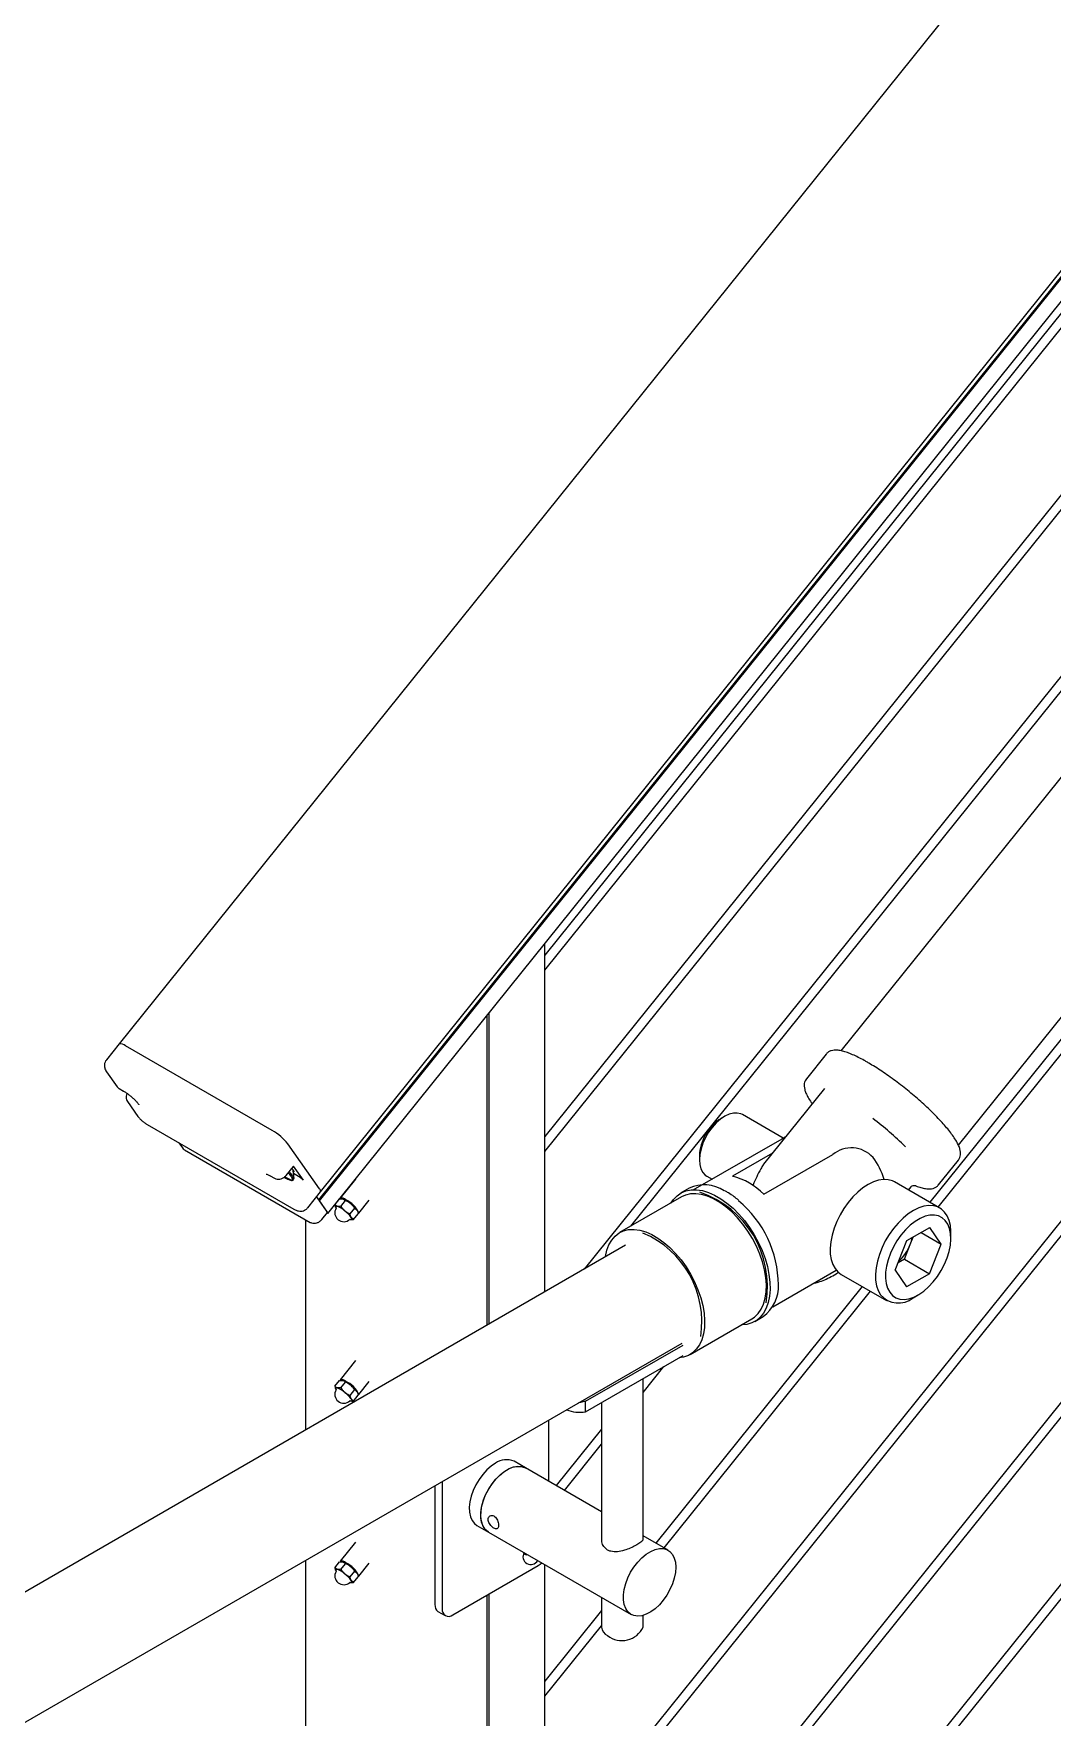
# Model space of a CAD drawing. Header units: inches. Extents: x 0.03 to 2.74, y 0.01 to 1.91.
# Drawn here: x 0.1619 to 0.2183, y 0.3838 to 0.477 of the extents above; entities that cross this region are included whole.
import ezdxf

# ---------------------------------------------------------------- set-up
doc = ezdxf.new("R2010")
doc.units = ezdxf.units.IN
doc.header["$MEASUREMENT"] = 0

msp = doc.modelspace()

# ---------------------------------------------------------------- linework, layer by layer
at = {"linetype": 'Continuous', "lineweight": 15}
for p, q in [((0.3675282798055092, 0.6709984861717827), (0.1666186985616224, 0.4210688641144789)), ((0.1777568329429984, 0.4128781000727161), (0.3786664211007383, 0.6628077176384486)), ((0.3785636259328151, 0.6623621443081275), (0.1776540377750752, 0.4124325207544982)), ((0.3785926226327256, 0.6623208730026611), (0.1776830206472795, 0.412391251446295)), ((0.1781674328510307, 0.4116925530597294), (0.3790770348364768, 0.6616221736181127)), ((0.3570284461702328, 0.6078743357713087), (0.2065555062729919, 0.4206874311410502)), ((0.2130521221681622, 0.415468378546371), (0.3635234165683648, 0.60265325243604)), ((0.2704031144144123, 0.5257890546317272), (0.19017526081413, 0.4259863641073257)), ((0.19017526081413, 0.4251550657735482), (0.270700271820744, 0.5253274156731067)), ((0.2704031144144123, 0.5157430284682891), (0.19017526081413, 0.4159403401893489)), ((0.19017526081413, 0.4151090421050672), (0.270700271820744, 0.5152813935015997)), ((0.2704031144144123, 0.5056970062967822), (0.1923529862642549, 0.4086033952072113)), ((0.1949348955667333, 0.41098395754388), (0.270700271820744, 0.5052353673381617)), ((0.2704031144144123, 0.4856049579618372), (0.2114775059518467, 0.4123020680116196)), ((0.2119339585336527, 0.4120385835498083), (0.270700271820744, 0.4851433209991822)), ((0.2704031144144123, 0.4755589337943646), (0.19017526081413, 0.3757562442679459)), ((0.19017526081413, 0.3749249484291254), (0.270700271820744, 0.4750972968317097)), ((0.2704031144144123, 0.4655129101258835), (0.2008910140817876, 0.3790405143121373)), ((0.2012585268572871, 0.378666399827), (0.270700271820744, 0.4650512731944156)), ((0.2704031144144123, 0.4554668864574024), (0.1956071433315645, 0.3624214030015886)), ((0.1956071433315645, 0.3615901031708369), (0.270700271820744, 0.4550052494947474)), ((0.1901752677279831, 0.4073462234269332), (0.1901752677279831, 0.4266301731558147)), ((0.1869771474400667, 0.4054999928156094), (0.1869771474400667, 0.4226517522990087)), ((0.1870931342397088, 0.405566950569807), (0.1870931342397088, 0.4227960447381173)), ((0.1666186985616224, 0.4210688641144789), (0.1659155043903058, 0.4201941043655511)), ((0.1750876293312519, 0.4162801889629186), (0.1669679691357118, 0.420967569020114)), ((0.2057451750340039, 0.4205106819611812), (0.2046401753758009, 0.41913607083096)), ((0.1659201470426639, 0.4195311568097465), (0.1665026806496412, 0.4187023128644045)), ((0.1666221485743204, 0.4185936517628767), (0.1668541394582375, 0.4184597262762755)), ((0.2056389989919137, 0.4186038174962849), (0.2022747180723926, 0.4144186895312109)), ((0.1670775537073813, 0.4178844015414325), (0.1676600873143587, 0.417055558095082)), ((0.1681646464860496, 0.416613359583715), (0.1762843066815897, 0.4119259795265197)), ((0.2001170358824108, 0.4170579751629606), (0.1999259300688135, 0.416947617373306)), ((0.2033647077555106, 0.4158490300191155), (0.2011014579425117, 0.4171555763255397)), ((0.2032813405148045, 0.4158022577463351), (0.1983688266424058, 0.4129663238523495)), ((0.2034683049303937, 0.4159034906306778), (0.2032813405148045, 0.4158022577463351)), ((0.1699178786403334, 0.4156012672775745), (0.1701208140565886, 0.4153124906455916)), ((0.1702312939722349, 0.4152120218302333), (0.1771910032051159, 0.4111942672104028)), ((0.1776975189972348, 0.4130571612798893), (0.1759576063809524, 0.4155327759596836)), ((0.1987253256499136, 0.4148679039416266), (0.1987253325637667, 0.4146471979965943)), ((0.2027649102573371, 0.4150284831018046), (0.2005485778514897, 0.4137490216380119)), ((0.2022885042954783, 0.4127445834819646), (0.206099060605039, 0.414944370815684)), ((0.1749737996537775, 0.4137723462190802), (0.1752057939946212, 0.4136384187368377)), ((0.1758504140024562, 0.4137852659712405), (0.1762624519919337, 0.4142761270623436)), ((0.1762986667544829, 0.4136196736201385), (0.1762432038248972, 0.4140382107682544)), ((0.1762506707862476, 0.4143120927480992), (0.1768017325339038, 0.4135280586884816)), ((0.1766276831959095, 0.4136775860030397), (0.1762630949802722, 0.4138880582998983)), ((0.1991331116197333, 0.4137459338636719), (0.1994262036804409, 0.4135767354185156)), ((0.2119470118883097, 0.4132623495843123), (0.213052039201925, 0.4146369768044111)), ((0.1761505443656218, 0.4135154175105595), (0.1761755379445862, 0.4135100018093602)), ((0.1761896145495022, 0.41352752107449), (0.1761755379445862, 0.4135100018093602)), ((0.1762414131369438, 0.4135224281087225), (0.176291635365878, 0.4135849070991255)), ((0.1770536387716818, 0.4120033403237884), (0.1777568329429984, 0.4128781000727161)), ((0.1797010637461564, 0.4135882168792355), (0.1788522914839203, 0.4125323602054866)), ((0.1981502382627273, 0.4130770945871413), (0.1976862634087461, 0.4128092476052213)), ((0.2002093842182967, 0.412895612261192), (0.2001280842196681, 0.4129397555992336)), ((0.2002416096876059, 0.4128781235626309), (0.2002093842182967, 0.412895612261192)), ((0.2120275306215377, 0.4119845590444258), (0.2095220332235446, 0.4134309519049495)), ((0.2102964884787854, 0.4129838744033335), (0.2104421771913546, 0.4131651176119169)), ((0.1775348982584184, 0.4126020248410255), (0.1781325040651585, 0.4117517211048098)), ((0.1775348982584184, 0.4126020248410255), (0.1776540377750752, 0.4124325207544982)), ((0.1776830206472795, 0.412391251446295), (0.1781615145927752, 0.4117104677617363)), ((0.178554283673657, 0.4121718923262714), (0.1788129447459158, 0.4124936565679589)), ((0.178554283673657, 0.4121718923262714), (0.178622250306578, 0.4119766304512241)), ((0.1788749101543441, 0.4120728162353879), (0.1786831820939675, 0.4120832805263804)), ((0.1788129447459158, 0.4124936565679589), (0.1790046486078065, 0.4124831743473824)), ((0.1788749101543441, 0.4120728162353879), (0.1791335435711904, 0.4123945645119455)), ((0.1793942684286003, 0.4116613499961932), (0.179652929500859, 0.4119831142378808)), ((0.179652929500859, 0.4119831142378808), (0.1797837015753602, 0.4118659819733348)), ((0.1798751269118569, 0.4117101460088872), (0.1804498063817102, 0.4124250374797537)), ((0.1977308715889614, 0.4125980402391332), (0.1943090121008053, 0.4106226428041373)), ((0.1769353081758379, 0.4113418803349299), (0.1769353081758379, 0.3997029606061583)), ((0.1778370889498085, 0.4113589299654279), (0.1781384499788264, 0.4117338223679325)), ((0.1794013309295441, 0.4113594540111193), (0.17938988850266, 0.411363181142235)), ((0.1795930313345083, 0.411348973754997), (0.1794622627169337, 0.4114661040862757)), ((0.1795930313345083, 0.411348973754997), (0.1798516924067671, 0.4116707380590583)), ((0.2095572731328064, 0.4085424314095912), (0.2102012294107435, 0.4101814717777352)), ((0.2102012294107435, 0.4101814717777352), (0.2114736272802565, 0.4109056663430166)), ((0.2103881385155079, 0.4099748414889638), (0.2105465210623726, 0.4103779922167013)), ((0.2109920981532489, 0.410631592996767), (0.2121020688718323, 0.4099908205401541)), ((0.2121020688718323, 0.4099908205401541), (0.2114736272802565, 0.4109056663430166)), ((0.2126391922916345, 0.4103112403799515), (0.2126391853777814, 0.4106326543634859)), ((0.1946364037867528, 0.4099215847143445), (0.1417833984363072, 0.3794101941787408)), ((0.2100661742042456, 0.4091553292250828), (0.2097208410694978, 0.4089587802249202)), ((0.2100661742042456, 0.4091553292250828), (0.2103881385155079, 0.4099748414889638)), ((0.2100661742042456, 0.4091553292250828), (0.2114581125938952, 0.4083517802967579)), ((0.2114581125938952, 0.4083517802967579), (0.2121020688718323, 0.4099908205401541)), ((0.2027889358968672, 0.4065212042523665), (0.2062973291704502, 0.4085465565783695)), ((0.2065695137393769, 0.4083164882745217), (0.20907501113737, 0.406870095413998)), ((0.2095572731328064, 0.4085424314095912), (0.2101857147243822, 0.4076275857314765)), ((0.2114581125938952, 0.4083517802967579), (0.2101857147243822, 0.4076275857314765)), ((0.2077334885645414, 0.4076445402045636), (0.196312632902111, 0.3934371052360732)), ((0.196769085483917, 0.3931736187782963), (0.2081899411463474, 0.4073810557427524)), ((0.2105516165721089, 0.407016481192737), (0.2108299475564434, 0.4071772129885492)), ((0.1982045258372856, 0.4038746806578087), (0.2016263853254418, 0.4058500780928045)), ((0.2017869803052992, 0.4057058283561661), (0.2022509551592804, 0.4059736753380861)), ((0.1449081420012502, 0.3739973901459304), (0.1977611473516959, 0.4045087806815342)), ((0.1797010637461564, 0.4035421934251648), (0.1788522914839203, 0.4024863364122577)), ((0.19242890728517, 0.4012899158384855), (0.1978227082997177, 0.4044036908856184)), ((0.19242890728517, 0.400706888799657), (0.1978227082997177, 0.4038206638467899)), ((0.1956071433315645, 0.4017741978447614), (0.1967582445622528, 0.4032061592194552)), ((0.178554283673657, 0.4021258685954165), (0.1788129447459158, 0.4024476328994779)), ((0.178554283673657, 0.4021258685954165), (0.178622250306578, 0.4019306065956212)), ((0.1788749101543441, 0.4020267921302893), (0.1786831820939675, 0.4020372562965339)), ((0.1788129447459158, 0.4024476328994779), (0.1790046486078065, 0.4024371507724621)), ((0.1788749101543441, 0.4020267921302893), (0.1791335435711904, 0.4023485404692209)), ((0.1793942684286003, 0.4016153258287207), (0.179652929500859, 0.4019370901327821)), ((0.179652929500859, 0.4019370901327821), (0.1797837015753602, 0.4018199583048537)), ((0.1798751269118569, 0.4016641219661625), (0.1804498063817102, 0.4023790139360203)), ((0.1956071364177115, 0.393676065831413), (0.1956071364177115, 0.4025416410173667)), ((0.1794013309295441, 0.4013134300931425), (0.17938988850266, 0.4013171578479974)), ((0.1795930313345083, 0.401302949961768), (0.1794622627169337, 0.4014200807920381)), ((0.1795930313345083, 0.401302949961768), (0.1798516924067671, 0.4016247142658294)), ((0.19242890728517, 0.400706888799657), (0.19242890728517, 0.4012899158384855)), ((0.1933105341773476, 0.4012158413316887), (0.1933105341773476, 0.3936766716082681)), ((0.1903873985688642, 0.3968576650869535), (0.1903873985688642, 0.400252000183688)), ((0.1933105549189069, 0.3997485622748855), (0.1907967055863664, 0.3966213735594822)), ((0.1912531581681723, 0.3963578871017053), (0.1933105549189069, 0.3989172644400994)), ((0.1891042842270429, 0.3975984084460494), (0.1884663153458923, 0.3979667000418306)), ((0.1933105480050538, 0.3951701840532132), (0.1891042842270429, 0.3975984084460494)), ((0.1840888714789244, 0.3966159435347111), (0.1840888714789244, 0.3900362249913511)), ((0.1844948598469376, 0.3968503099865314), (0.1844948598469376, 0.3898018528952474)), ((0.1864159430699096, 0.3944149818421858), (0.1870539119510601, 0.3940466902464047)), ((0.1797010637461564, 0.3934961692576923), (0.1788522914839203, 0.3924403132427679)), ((0.1870539119510601, 0.3940466902464047), (0.1949415881765363, 0.389493231684528)), ((0.196991960452519, 0.3930449498841728), (0.1956071364177114, 0.3938443917828679)), ((0.1769353081758379, 0.3924862765487567), (0.1769353081758379, 0.3665650126933431)), ((0.178554283673657, 0.3920798454259267), (0.1788129447459158, 0.3924016087320053)), ((0.1788129447459158, 0.3924016087320053), (0.1790046486078065, 0.3923911276029724)), ((0.1798751269118569, 0.3916180977986901), (0.1804498063817102, 0.3923329907665307)), ((0.178554283673657, 0.3920798454259267), (0.178622250306578, 0.3918845824281487)), ((0.1788749101543441, 0.3919807689607995), (0.1786831820939675, 0.3919912321290614)), ((0.1788749101543441, 0.3919807689607995), (0.1791335435711904, 0.3923025163017483)), ((0.1793942684286003, 0.391569302659231), (0.179652929500859, 0.3918910659653096)), ((0.1795930313345083, 0.3912569267922783), (0.1798516924067671, 0.3915786900983569)), ((0.179652929500859, 0.3918910659653096), (0.1797837015753602, 0.391773935135364)), ((0.185074821500561, 0.3894669213562231), (0.1898074369152409, 0.3921990020811446)), ((0.1901752677279831, 0.374208275514118), (0.1901752677279831, 0.3922447886622073)), ((0.1794013309295441, 0.3912674059256699), (0.17938988850266, 0.3912711326825421)), ((0.1795930313345083, 0.3912569267922783), (0.1794622627169337, 0.3913740556265827)), ((0.1869771474400667, 0.3723620439048114), (0.1869771474400667, 0.3905651163897647)), ((0.1870931342397088, 0.3724290016590089), (0.1870931342397088, 0.3906320741439623)), ((0.1842587586773512, 0.3896606860875397), (0.1846647470453644, 0.3894263139914361)), ((0.1933105549189069, 0.389702538107413), (0.19017526081413, 0.385802270431384)), ((0.1933105341773476, 0.3904348202990309), (0.1933105341773476, 0.3887909270683254)), ((0.19017526081413, 0.3849709706006323), (0.1933105549189069, 0.3888712402726269)), ((0.1956071364177115, 0.3887909350508903), (0.1956071364177115, 0.389439464191599))]:
    msp.add_line(p, q, dxfattribs=at)
at = {"linetype": 'Continuous', "lineweight": 15, "flags": 128}
for points in [[(0.1668356932981609, 0.4184768264463947), (0.1668486083757557, 0.4184633784143278), (0.1668541394582375, 0.4184597262762755)], [(0.2011014579425117, 0.4171555763255397), (0.2010194873001323, 0.4171955927731828), (0.2008217234459976, 0.4172437437907778), (0.2006025543026584, 0.4172374150647996), (0.200368617169093, 0.4171767861083447), (0.2001270747971152, 0.4170637305857502), (0.199885228215601, 0.4169016619110856), (0.1996504337642508, 0.4166955086806122), (0.1994297988840541, 0.4164515195956906), (0.1992300714956382, 0.4161771336106493), (0.199057308134321, 0.4158806805690858), (0.1989167356730474, 0.4155711554232337), (0.1988126683561534, 0.4152579874582257), (0.1987482035898287, 0.4149506549745315), (0.1987253602191791, 0.4146585308371447), (0.1987448019741025, 0.4143904735780815), (0.1988059480909381, 0.4141546335278432), (0.1989069456570547, 0.4139581798697154)], [(0.1701208140565886, 0.4153124906455916), (0.1701599741205594, 0.4152669697043367), (0.1702220847199028, 0.4152205798978577)], [(0.1749737996537775, 0.4137723462190802), (0.1749682685712958, 0.4137759983571325), (0.174955353493701, 0.4137894463891993)], [(0.1761747912484511, 0.4141716904315945), (0.1762392076178042, 0.4140977807209066), (0.1762852193101992, 0.4140235070555887), (0.1762854267257923, 0.4139804705211214), (0.1762518876243936, 0.4139726586199711)], [(0.1989069456570547, 0.4139581798697154), (0.1990446972662626, 0.4138070646142422), (0.1991331116197333, 0.4137459338636719)], [(0.1971482895850123, 0.4122617200427012), (0.1972844924911253, 0.4124607228583705), (0.1974847937293486, 0.4126674497756671), (0.1977167051039551, 0.4128263093870375), (0.1979769771039867, 0.4129350681047859), (0.1982619453872992, 0.4129922054116787), (0.1985676137467997, 0.4129969168275925), (0.1988896955935648, 0.412949133756112), (0.1992236623538126, 0.4128495310752986), (0.1995648333489928, 0.4126995027462257), (0.1999084103650526, 0.4125011599566995), (0.2002495813602327, 0.4122572806392972), (0.2005835550343336, 0.4119712895149561), (0.2009056299672456, 0.4116472087928725), (0.2012113052405992, 0.4112895762098502), (0.2014962735239118, 0.4109034215263765), (0.2017565386100903, 0.4104941631450742), (0.2019884499846967, 0.4100675443599974), (0.20218875122292, 0.4096295545556172), (0.2023546283865476, 0.4091863433809437), (0.202483758420937, 0.4087441292359264), (0.2025743229827224, 0.4083091233948722), (0.2026250499229331, 0.4078874325198932), (0.2026352271146996, 0.4074849764533715), (0.2026047231948127, 0.4071073980272097), (0.2025339529944588, 0.4067600053013338), (0.2024239121084845, 0.4064476740141175), (0.2022761492399847, 0.40617478595435), (0.20209273854489, 0.4059451723231172), (0.2018762519765545, 0.4057620570956831), (0.2016297316303432, 0.405628010363199), (0.201356634432807, 0.4055449146455937), (0.2010607906585647, 0.4055139394391205), (0.2010438033214927, 0.4055137577092509)], [(0.2095220332235446, 0.4134309519049495), (0.2093990772599754, 0.4134909765764142), (0.2091646423289866, 0.4135552657970908), (0.2089084149330198, 0.4135673530815103), (0.2086354007017209, 0.4135270139752146), (0.2083509094742724, 0.413435031115778), (0.208060472333156, 0.413293191371391), (0.2077697586379155, 0.4131042648598196), (0.2074844100926823, 0.412871919199829), (0.2072099854353505, 0.4126006794411265), (0.2069518498159275, 0.4122958387552815), (0.2067149812086468, 0.4119633037353697), (0.206504025722793, 0.4116095674452478), (0.2063230763594028, 0.4112415072864233), (0.2061756730112643, 0.4108662977993067), (0.2060646365304432, 0.4104912140137983), (0.2059921793499324, 0.4101235859059411), (0.2059597118957646, 0.4097705692542875), (0.2059678149316003, 0.4094390054259109), (0.20601637783579, 0.4091353753314741), (0.2061044326688994, 0.408865575643157), (0.2062302924507715, 0.4086348731239689)], [(0.178622250306578, 0.4119766304512241), (0.1786033927722418, 0.4120097702587937), (0.1785920298546683, 0.4120379636391329), (0.1785883585986711, 0.412060732182062), (0.1785924654274138, 0.4120777006334926), (0.1786042742885123, 0.4120885771284085), (0.1786235570248143, 0.4120931608014574), (0.178650026711416, 0.4120913957959574), (0.1786831820939675, 0.4120832805263804)], [(0.2016263853254418, 0.4058500780928045), (0.2017706152150064, 0.4059466943651143), (0.2019750094542661, 0.4061412543225846), (0.2021445993570095, 0.4063825430556927), (0.2022768060560294, 0.4066669069569315), (0.2023696245339262, 0.4069900360494562), (0.2024216512785201, 0.407347030106038), (0.2024320911967044, 0.4077324812327905), (0.2024007990975639, 0.4081405387419434), (0.2023282382092566, 0.4085650231674848), (0.2022155147482786, 0.4089994963766961), (0.2020643295224932, 0.4094373765831284), (0.2018769848449834, 0.4098720201194668), (0.2016563153955211, 0.410296841188978), (0.2014056605651546, 0.4107054032407155), (0.2011288298869433, 0.4110915072097862), (0.200830013155867, 0.4114493039846961), (0.2005137458595609, 0.4117733664303965), (0.2001848192982246, 0.4120587838295657), (0.199848218359945, 0.4123012302853726), (0.1995090454683113, 0.4124970306279852), (0.1991724445300316, 0.412643215343269), (0.1988435110548423, 0.4127375724594581), (0.1985272437585361, 0.4127786644615419), (0.1982284270274599, 0.4127658741406638), (0.1979515963492485, 0.4126993920693124), (0.1977308715889614, 0.4125980402391332)], [(0.2126391853777814, 0.4106326543634859), (0.2126383833708216, 0.4106993688402235), (0.2126099812622778, 0.4110177412407509), (0.2125414788057414, 0.4113051410159871), (0.2124342864272452, 0.4115560183760023), (0.212290422971895, 0.411765451454451), (0.2121126816363441, 0.4119293598613221), (0.2119045746579685, 0.4120445837158904), (0.2116701397269798, 0.4121088729365671), (0.211413912331013, 0.4121209602209866), (0.2111408980997141, 0.4120806211146909), (0.2108564068722655, 0.4119886382552543), (0.2105659697311491, 0.4118467985108673), (0.2102752560359086, 0.4116578719992959), (0.2099899074906754, 0.4114255263393053), (0.2097154828333436, 0.4111542865806028), (0.2094573472139206, 0.4108494458947578), (0.2092204786066399, 0.410516910874846), (0.2090095231207862, 0.4101631745847242), (0.2088285737573959, 0.4097951144258995), (0.2086811704092573, 0.4094199049387831), (0.2085701339284364, 0.4090448211532745), (0.2084976767479255, 0.4086771930454173), (0.2084652092937577, 0.4083241763937638), (0.2084733123295934, 0.4079926125653872), (0.2085218752337831, 0.4076889824709504), (0.2086099300668925, 0.4074191827826333), (0.2087357898487646, 0.4071884802634452), (0.2087357898487646, 0.4071884802634452)], [(0.1771817939527838, 0.4112028252780273), (0.1771884035963494, 0.4111959690150008), (0.1771910032051159, 0.4111942672104028)], [(0.1781615145927752, 0.4117104677617363), (0.1781681864610188, 0.4116972240728623), (0.1781650199162981, 0.4116910916523146), (0.1781525127560362, 0.4116930191446452), (0.1781324971513054, 0.4117026813219145), (0.178119754920038, 0.4117105807764522)], [(0.1794622627169337, 0.4114661040862757), (0.1794811444497557, 0.4114329822394768), (0.1794925073673292, 0.4114047888591376), (0.179496150967914, 0.411382004288705), (0.1794920475960979, 0.4113650339040071), (0.1794802663904117, 0.4113541733118469), (0.1794609525417708, 0.4113495756693096), (0.1794345105105815, 0.4113513567023132), (0.1794013309295441, 0.4113594540111193)], [(0.2092562439687375, 0.407326286133893), (0.2094110866228139, 0.4071504160579078), (0.2095991987380181, 0.4070241590718653), (0.2098161554483645, 0.406950465628112), (0.21005686815797, 0.406931061217391), (0.2103156951627033, 0.4069664004512537), (0.2105865799272467, 0.4070556610611875), (0.2108631340513339, 0.4071967284220979), (0.2111389138238737, 0.4073863182782428), (0.2114074478783624, 0.4076199827285334), (0.2116624307807708, 0.4078922379501683), (0.2118979166174311, 0.4081967203647754), (0.2121083466504491, 0.4085262709653639), (0.212288798216416, 0.4088731700684218), (0.2124350676926458, 0.409229302472284), (0.2125436981525872, 0.4095863041580086), (0.2126121452982987, 0.4099358080270705), (0.2126388327712732, 0.4102696385028166), (0.2126230968416127, 0.4105799485087954), (0.2125653246850908, 0.410859475687864), (0.2124668714169158, 0.4111016684053021), (0.2123300600917298, 0.4113008588988271), (0.21215807108196, 0.4114523629625052), (0.2119549420778179, 0.4115526331371119), (0.2117254298102379, 0.411599316855604), (0.2114749270846397, 0.4115913273076833), (0.2112092968484539, 0.4115288468859326), (0.210934789224885, 0.4114133538272665), (0.2106577926141992, 0.4112475288625212), (0.2103848336937251, 0.4110352783571798), (0.210122300863729, 0.410781571915623), (0.2098763336257659, 0.4104923479573864), (0.2096527396164413, 0.4101744102466041), (0.2094567180532883, 0.4098351867179919), (0.2092928597347666, 0.4094826266222448), (0.2091650364186135, 0.4091250112315557), (0.2090762348893691, 0.4087707177075057), (0.209028529302964, 0.4084280460783916), (0.2090230535313072, 0.4081050372347086), (0.2090599181960479, 0.4078092521332417), (0.2091382383239895, 0.4075476116182308), (0.2092562439687375, 0.407326286133893)], [(0.1935311275744258, 0.4092835239625453), (0.1935345983286831, 0.4093080926287099), (0.1936071592169905, 0.4096488000358556), (0.1937198895918216, 0.4099531215160118), (0.1938710679037539, 0.4102164509675369), (0.1940584194951167, 0.4104347869520908), (0.1942790889445791, 0.4106048284983875), (0.1945297368610924, 0.4107239946343166), (0.1948065675393038, 0.410790476705668), (0.19510538427038, 0.4108032670265461), (0.1954216515666862, 0.4107621750244623), (0.1957505850418755, 0.4106678179082731), (0.1960871859801552, 0.4105216331929893), (0.1964263588717889, 0.4103258328503767), (0.1967629598100685, 0.4100833863945698), (0.1970918863714048, 0.4097979689954006), (0.1974081536677109, 0.4094739065497003), (0.1977069703987872, 0.4091161097747903), (0.1979838010769985, 0.4087300058057197), (0.198234455907365, 0.408321443753982), (0.1984551253568273, 0.4078966226844709), (0.1986424700343371, 0.4074619791481326), (0.1987936552601225, 0.4070240989417002), (0.1989063787211004, 0.4065896257324889), (0.1989789396094078, 0.4061651413069475), (0.1990102317085483, 0.4057570837977946), (0.198999791790364, 0.4053716326710421), (0.1989477650457701, 0.4050146386144603), (0.1988549465678733, 0.4046915095219357), (0.1987227398688534, 0.4044071456206967), (0.19855314996611, 0.4041658568875888), (0.1983487557268502, 0.4039712969301185), (0.1981126476434108, 0.4038264190693722), (0.1978484070916985, 0.4037334187045634), (0.1976075284496185, 0.4036964393022285)], [(0.2062302924507715, 0.4086348731239689), (0.2063914681942896, 0.4084477352279537), (0.2065695137393769, 0.4083164882745217)], [(0.178622250306578, 0.4019306065956212), (0.1786033927722418, 0.4019637467774344), (0.1785920298546683, 0.4019919395340344), (0.1785883585986711, 0.4020147087630765), (0.1785924654274138, 0.4020316771521332), (0.1786042742885123, 0.4020425532104317), (0.1786235570248143, 0.4020471372577241), (0.178650026711416, 0.4020453723145981), (0.1786831820939675, 0.4020372562965339)], [(0.1794622627169337, 0.4014200807920381), (0.1794811444497557, 0.4013869585709958), (0.1794925073673292, 0.401358764816413), (0.179496150967914, 0.4013359806202239), (0.1794920475960979, 0.401319010235526), (0.1794802663904117, 0.4013081491443744), (0.1794609525417708, 0.4013035521255763), (0.1794345105105815, 0.4013053330338321), (0.1794013309295441, 0.4013134300931425)], [(0.19242890728517, 0.4012899158384855), (0.1921432199611348, 0.4012172229101667), (0.1920414480434706, 0.4012068642789873)], [(0.1874411292079009, 0.3978651786359145), (0.1871960745985472, 0.397699628300291), (0.1869580997747702, 0.3974906890002731), (0.1867340079680223, 0.3972443489922562), (0.1865302428893948, 0.3969676923514819), (0.1863526951417308, 0.3966686944037289), (0.1862064533209135, 0.3963559453074338), (0.1860957487050413, 0.396038457448201), (0.186023734011129, 0.395725345107085), (0.1859924833951072, 0.3954256168801684), (0.1860029371409977, 0.395147921198139), (0.1860547357284392, 0.3949002090236741), (0.1861464410759865, 0.3946896400202984), (0.186275370608636, 0.3945222462477502), (0.1864159430699096, 0.3944149818421858)], [(0.1870539119510601, 0.3940466902464047), (0.1869906640228814, 0.3940880186568413), (0.1868444222020641, 0.3942319195428519), (0.1867337175861919, 0.3944215905732564), (0.1866617028922797, 0.3946515565186021), (0.1866304522762578, 0.3949152045502525), (0.1866409060221483, 0.3952049698703776), (0.1866927046095898, 0.3955124864229263), (0.1867844099571371, 0.3958289351688625), (0.1869133394897866, 0.3961451878112577), (0.1870758150376879, 0.3964521650477602), (0.1872671628361438, 0.3967410341711889), (0.1874818794580851, 0.397003486493181), (0.1877137424357199, 0.3972319459122162), (0.1879561421254823, 0.3974198742652131), (0.1882020540526207, 0.3975618361990053), (0.1884444537423831, 0.3976537765706349), (0.1886763167200179, 0.3976930204473519), (0.1888910333419592, 0.3976784746602143), (0.1890823811404152, 0.3976105310023521), (0.1891042842270429, 0.3975984084460494)], [(0.1870539119510601, 0.3940466902464047), (0.1870323130739689, 0.3940597139526279), (0.1868778022848414, 0.3941914701639038), (0.1867578607612247, 0.3943701542704428), (0.1866759454296701, 0.394590630328398), (0.1866343793448198, 0.394846536977443), (0.1866343793448198, 0.3951305249580818), (0.1866759454296701, 0.3954344237851568), (0.1867578607612247, 0.3957494772717878), (0.1868778022848414, 0.3960666429138322), (0.1870323130739689, 0.3963767924870212), (0.1872169129517972, 0.3966709834879012), (0.187426319734556, 0.3969407684877406), (0.1876545321977528, 0.3971783987132352), (0.1878949406978218, 0.3973770136528603), (0.1881406313816609, 0.3975309005038521), (0.1883845797745183, 0.3976356578232221), (0.1886197060908172, 0.3976882354418786), (0.1888393177207549, 0.3976871619631847), (0.1890370262640649, 0.3976324290047388), (0.1891042842270429, 0.3975984084460494)], [(0.1890227906405275, 0.3928557819750809), (0.189056253689542, 0.3928561620605328), (0.1891006406264581, 0.3928651597003959)], [(0.1898074369152409, 0.3921990020811446), (0.189920575207405, 0.3922771854131254), (0.18999859112581, 0.392346775416936)], [(0.1974167199317045, 0.3921061275703218), (0.1973958677507484, 0.3918111258121963), (0.1973338919715404, 0.3915005234538145), (0.1972325901958873, 0.3911832662442928), (0.1970948662420918, 0.3908684734779546), (0.196924702489541, 0.3905652124528129), (0.196726993946231, 0.3902822090711298), (0.1965073823162933, 0.3900275783996305), (0.1962722559999943, 0.3898086849519124), (0.196028307607137, 0.3896317854521233), (0.1957826169232979, 0.3895020028796239), (0.1955422084232289, 0.3894230490712903), (0.1953139959600321, 0.3893971907952883), (0.1951045891772733, 0.3894251998700995), (0.194919989299445, 0.3895062553907513), (0.1947654785103175, 0.3896380116020272), (0.1946455369867008, 0.3898166957085662), (0.1945636216551462, 0.3900371717665214), (0.1945220555702959, 0.3902930784155664), (0.1945220555702959, 0.3905770663962053), (0.1945636216551462, 0.3908809652232801), (0.1946455369867008, 0.3911960187099112), (0.1947654785103175, 0.3915131843519556), (0.194919989299445, 0.3918233339251446), (0.1951045891772733, 0.3921175249260246), (0.1953139959600321, 0.392387309925864), (0.1955422084232289, 0.3926249401513586), (0.1957826169232979, 0.3928235550909837), (0.196028307607137, 0.3929774419419755), (0.1962722559999943, 0.3930821992613455), (0.1965073823162933, 0.393134776880002), (0.196726993946231, 0.3931337034013082), (0.196924702489541, 0.3930789704428622), (0.1970948662420918, 0.3929721773024833), (0.1972325901958873, 0.392816397228517), (0.1973338919715404, 0.3926160995616065), (0.1973958677507484, 0.3923770539127748), (0.1974167199317045, 0.3921061275703218)], [(0.178622250306578, 0.3918845824281487), (0.1786033927722418, 0.3919177226099619), (0.1785920298546683, 0.3919459153665619), (0.1785883585986711, 0.3919686855935868), (0.1785924654274138, 0.3919856539826435), (0.1786042742885123, 0.3919965290429592), (0.1786235570248143, 0.3920011130902515), (0.178650026711416, 0.3919993481471256), (0.1786831820939675, 0.3919912321290614)], [(0.1794622627169337, 0.3913740556265827), (0.1794811444497557, 0.3913409354015061), (0.1794925073673292, 0.3913127406489405), (0.179496150967914, 0.3912899564527514), (0.1794920475960979, 0.3912729860680534), (0.1794802663904117, 0.3912621249769019), (0.1794609525417708, 0.3912575289560866), (0.1794345105105815, 0.3912593098643423), (0.1794013309295441, 0.3912674059256699)]]:
    msp.add_lwpolyline(points, dxfattribs=at)
at = {"linetype": 'Continuous', "lineweight": 15}
for centre, radius, start, end in [((0.1666891784301582, 0.4206590834518657), 0.0004157975508832934, 47.89462153838048, 99.7590546022208), ((0.2012907696186227, 0.4147732976857933), 0.002567187780476677, 122.1168528879066, 177.8880520993361), ((0.1967014838694346, 0.4017531405647463), 0.0191236397715097, 45.43355476867115, 52.59966164047833), ((0.173518084158253, 0.4135732365785938), 0.003129067474677713, 38.77307414167497, 59.89398397490693), ((0.207132350506382, 0.4137035307773829), 0.001614735898179235, 42.10920353992326, 129.7853051237251), ((0.2052291074740812, 0.4124282810835538), 0.003895833333333361, 17.02625510564036, 37.24788315836707), ((0.1755889240645014, 0.4133807347338898), 0.0006586056352319219, 11.80474666153135, 55.19952688058637), ((0.1755871959138422, 0.4133917288677362), 0.0007304469663618992, 15.33521216387698, 54.02564368492814), ((0.1996763962732325, 0.4102289922657802), 0.003626473147125901, 43.92166984782205, 76.08370668488038), ((0.2025304239354194, 0.4142131304662461), 0.0003280839895013106, 141.2054284017386, 148.9857614374111), ((0.1765402031317468, 0.4149937959227289), 0.001528871391076114, 238.8564209312022, 255.2340129724285), ((0.1765334188293474, 0.4149003151815481), 0.001435635747869934, 237.286887038471, 255.5648585960336), ((0.1765930118519795, 0.4149095750179314), 0.001439688936177888, 235.7703173968871, 255.5434846542771), ((0.1775965447590034, 0.4129243591453367), 0.0001668298646170859, 343.9018921767406, 52.75296655461656), ((0.1989963258185567, 0.4113169442575834), 0.001952944785387412, 56.07850174917079, 115.6731518966963), ((0.1970013483513953, 0.4076604437810954), 0.005485637793708721, 350.2976023058846, 71.53479033805692), ((0.1790422588645705, 0.4117213697277071), 0.0004921259842520193, 149.6098794303951, 312.8009773730801), ((0.1780991001876795, 0.4106490735365034), 0.001548580434806372, 49.57947902253527, 67.841351509601), ((0.1789253072740155, 0.4122348365954694), 0.0003063520917520723, 41.4832998841466, 103.7885542623441), ((0.1784195406229563, 0.4110472789192179), 0.001550531210443441, 49.5910684352318, 67.82976831056224), ((0.1786622602417111, 0.4112298046891993), 0.001304520349764672, 21.60544900201663, 67.81663314071545), ((0.178383708225415, 0.4108361965078888), 0.001737941162621604, 36.33688146481704, 53.20498911503417), ((0.1969289289325689, 0.4076670970256751), 0.00616716295423288, 0.6015783296385667, 49.97546149239546), ((0.178122435919975, 0.4117384395163233), 1.666637753562915e-05, 343.916753300004, 52.83595184363206), ((0.1780634872815485, 0.4104373860473033), 0.001736327596493239, 36.33232080638358, 53.21649000732014), ((0.1935479539976829, 0.4056988719529543), 0.005311025471237827, 351.0244255124706, 67.2479858282838), ((0.2082733938519406, 0.410815761201155), 0.002275805561650192, 338.3149567646345, 348.2518203367415), ((0.2079889466109529, 0.4109076037883834), 0.00257413428206474, 313.1141013113618, 338.754821233383), ((0.2010015066456151, 0.4076613378013043), 0.00209983956007505, 306.514125040914, 2.555889831343846), ((0.2097322145702457, 0.4080369118956479), 0.001308701058340161, 220.4135937748952, 308.7643328200063), ((0.1790422588645705, 0.4016753459594277), 0.0004921259842520342, 149.6098794303895, 312.8009773730888), ((0.1780990993109882, 0.4006030441191493), 0.001548585569844733, 49.57959822770601, 67.84139386001506), ((0.1789253084591478, 0.4021888167930343), 0.0003063484984364232, 41.482874440888, 103.7889474221184), ((0.1784195437011414, 0.4010012614188037), 0.001550524423462352, 49.59100430780913, 67.82978894230308), ((0.1780634672418036, 0.4003913423911669), 0.00173635580416902, 36.33247030339562, 53.21636025897767), ((0.178662260876284, 0.4011837815335548), 0.001304519433141608, 21.60542304044248, 67.81664682394697), ((0.1783837135023082, 0.400790177594588), 0.001737934094240426, 36.33685826230555, 53.20503206532983), ((0.1921158561209467, 0.4028276466776872), 0.00214373855883805, 249.597348740271, 278.3969563757591), ((0.1880421362735293, 0.3970231147869041), 0.00103454386989893, 65.79418845643995, 125.5166265775636), ((0.1789253057316685, 0.392142787041905), 0.0003063542403397472, 41.48331887596631, 103.7881586304706), ((0.1784194988969289, 0.390955164529199), 0.001550609600570348, 49.59150952157298, 67.82928372853745), ((0.1786622631780987, 0.3911377596447955), 0.001304516453998426, 21.60536721421984, 67.81670265016865), ((0.1893977464983093, 0.3926948979574258), 0.0004369975946402479, 150.148035016617, 329.8595697395165), ((0.1891529517077466, 0.392952042994363), 0.0001612497120546164, 207.6081294449536, 291.0388625626973), ((0.1790422588645705, 0.3916293221911483), 0.0004921259842520061, 149.6098794303951, 312.8009773730888), ((0.178099115182113, 0.3905570414566857), 0.001548559666997891, 49.57955331910057, 67.84163760664993), ((0.1780634838102558, 0.3903453413335811), 0.001736328173587248, 36.33215336138289, 53.21636122308145), ((0.1783836564593825, 0.3907440978364469), 0.001738013575612655, 36.33724677288694, 53.20464355474576), ((0.1845252834813866, 0.3900074536665568), 0.0004373593774271713, 176.2281207012923, 232.4541988586732), ((0.1848484220870749, 0.3897444836001355), 0.0003581863951527491, 170.7834663194514, 309.2031202369388), ((0.1938727522534579, 0.3888393103005068), 0.0005642961122154537, 184.9186283750579, 246.4039376664898), ((0.194442458792533, 0.3893283317457768), 0.001282680466159166, 231.6653879910662, 335.2308142545863)]:
    msp.add_arc(centre, radius, start, end, dxfattribs=at)
for centre, major_axis, ratio, start_param, end_param in [((0.1669091253187175, 0.4189798887018557), (0.0004123283701168434, 0.000268861750955196), 0.783348887088236, 3.168859110669343, 3.519810176874878), ((0.176134681509463, 0.4143790630950897), (0.0001278678774307429, -0.0001028155324745983), 0.2114221041878837, 6.278722966060554, 6.91546638289038), ((0.1766857294463959, 0.4135950207216454), (0.0001278678774307984, -0.0001028155324745983), 0.2114221041879857, 0.6322810757102222, 2.203077402504166)]:
    msp.add_ellipse(centre, major_axis=major_axis, ratio=ratio, start_param=start_param, end_param=end_param, dxfattribs=at)
for points, knots in [([(0.2080213537523038, 0.4200509426228499), (0.2079612198049613, 0.4200852063923083), (0.2077855116740962, 0.4201853232672845), (0.2075078932069665, 0.4203310452713024), (0.207197305704476, 0.4204770961611752), (0.206908204757328, 0.4205928575999181), (0.206639565425031, 0.4206769757416117), (0.2063997598401752, 0.4207237484154294), (0.2061951548065901, 0.42073039545794), (0.2060196000691072, 0.420700548477821), (0.2058746128729842, 0.4206316759700497), (0.2057785004099243, 0.4205626511463578), (0.2057491653485368, 0.420513137956681), (0.2057463434751782, 0.4205083750571252)], [0, 0, 0, 0, 0.05933377164953615, 0.1733700609128666, 0.288135128036939, 0.4042392927104427, 0.5225417488081778, 0.6445482438611216, 0.7541484534130303, 0.8418638958023077, 0.9190870521593774, 0.9922166144850064, 1, 1, 1, 1]), ([(0.1659201021026186, 0.4201904419665549), (0.1659022815517069, 0.420169915895059), (0.1658517948350678, 0.4201117642722244), (0.1658122765032116, 0.4199950923049438), (0.1657982610895597, 0.4198636536269102), (0.1658153225535498, 0.4197451281120621), (0.1658555155679591, 0.4196315949101486), (0.1658970582388455, 0.4195670370926377), (0.1659201470426639, 0.4195311568097465)], [0, 0, 0, 0, 0.1102686288650932, 0.3123978067376695, 0.4886724112312225, 0.6501782160452074, 0.8055742115559824, 1, 1, 1, 1]), ([(0.2130428230357398, 0.4146298938279359), (0.2130478183411233, 0.4146345186849367), (0.2130929778588964, 0.4146763292041927), (0.2131422125387821, 0.4147872727126584), (0.2131773517086125, 0.4149414751621481), (0.2131714020207305, 0.4151054949678369), (0.2131301411611182, 0.4152872792948547), (0.2130451261638701, 0.415499795275851), (0.2129119927181161, 0.4157433334342295), (0.2127357083661129, 0.416008551205485), (0.2125255679759637, 0.4162856086100513), (0.2122844273824079, 0.4165737453884631), (0.2120143767522583, 0.4168720667063319), (0.2117178366249665, 0.4171784266390267), (0.2113978758915981, 0.4174903885784421), (0.2110577473010452, 0.4178047696334199), (0.2107011579800288, 0.4181184438854612), (0.2103319915432037, 0.4184280459689502), (0.209954280003507, 0.4187301830243609), (0.2095722292298656, 0.4190215672110055), (0.2091900601168065, 0.4192989438380307), (0.2088118516075091, 0.4195592788127663), (0.2084480758043506, 0.4197954786552651), (0.2081866180216463, 0.4199549405990886), (0.2080489405107641, 0.4200349174732412), (0.2080213537523038, 0.4200509426228499)], [0, 0, 0, 0, 0.004139711947347747, 0.03742461789854652, 0.07027793927310501, 0.1055870442290662, 0.146876543825277, 0.1965428880179897, 0.250697761656986, 0.3031427932453726, 0.3540877375381889, 0.4041420293489465, 0.4536649664745547, 0.5028613571592333, 0.5518445512915101, 0.6006924759038859, 0.6494534692179704, 0.6981626988047208, 0.7468509965166747, 0.7955410030163832, 0.8442502881331279, 0.8930076559468751, 0.9418429836454986, 0.9883469453169618, 1, 1, 1, 1]), ([(0.1665091831284838, 0.4187010406676174), (0.166531017617988, 0.4186721083929051), (0.1665628492741688, 0.4186299291507026), (0.1666079759309868, 0.4186023221262269), (0.1666221485743204, 0.4185936517628767)], [0, 0, 0, 0, 0.6859363326930783, 1, 1, 1, 1]), ([(0.1668541394582375, 0.4184597262762755), (0.1668780348706518, 0.4184455360588358), (0.166947014086162, 0.4184045729630774), (0.1670743955150914, 0.4183182234511413), (0.1672293621947048, 0.4182005452018684), (0.1673791832657541, 0.4180733394095994), (0.1675115327648002, 0.417947411163562), (0.1676126293152627, 0.4178363576667068), (0.1676752982918437, 0.4177548251296386), (0.1677026613015521, 0.4177037183292652), (0.1677030502261352, 0.4177019835244773), (0.1677031951884508, 0.4177013369175774)], [0, 0, 0, 0, 0.06907243619868673, 0.1993923511235902, 0.331769305707086, 0.465129014267027, 0.5981135950361054, 0.7292536576997265, 0.8429589547134718, 0.941466714769525, 1, 1, 1, 1]), ([(0.204645319282509, 0.4191351546302882), (0.2046186943352339, 0.4191000440960504), (0.2045590180210714, 0.4190213484558322), (0.2045211022792993, 0.4188739741931496), (0.2045154689817106, 0.4187142275120072), (0.2045468986665921, 0.4185385387884188), (0.2046183654822698, 0.4183353471580441), (0.2047406941458405, 0.4180987812904968), (0.2048590640519799, 0.4179046919970313), (0.2049463647162099, 0.4177869937621948), (0.2049636469070396, 0.4177636940155927)], [0, 0, 0, 0, 0.08804917362687383, 0.197350631075958, 0.3116529581656305, 0.4426561708083328, 0.6005895724986063, 0.7798021736683455, 0.956409256578879, 1, 1, 1, 1]), ([(0.167062609413901, 0.4183241352910704), (0.1670424245389067, 0.4182757695234643), (0.1670036746305994, 0.4181829193541928), (0.1670087135468878, 0.4180405654201768), (0.1670354430152627, 0.4179378862195443), (0.1670733096208225, 0.4178965535125626), (0.1670812422480114, 0.4178878947761816)], [0, 0, 0, 0, 0.3271254964654556, 0.627999083304502, 0.9220699996106333, 0.9999999999999999, 0.9999999999999999, 0.9999999999999999, 0.9999999999999999]), ([(0.1676600873143587, 0.417055558095082), (0.1676782973118779, 0.4170313075478089), (0.1677274688801917, 0.4169658249775547), (0.1678276803710027, 0.416863662536572), (0.16796306936087, 0.4167478631332256), (0.1680788148018872, 0.4166647347959286), (0.1681445224250356, 0.4166254049946292), (0.1681646464860496, 0.416613359583715)], [0, 0, 0, 0, 0.1463820663572552, 0.3952683556479951, 0.6486354661291045, 0.8923887217496177, 1, 1, 1, 1]), ([(0.1747573269131483, 0.4138680826100765), (0.1747599515229739, 0.4138678686124959), (0.1747662406495283, 0.4138673558285175), (0.174819596575231, 0.4138511715238831), (0.1748923612226414, 0.4138179168967072), (0.1749509933355619, 0.4137851079994923), (0.1749737996537775, 0.4137723462190802)], [0, 0, 0, 0, 0.1957682592346271, 0.4691026245525789, 0.7934951704582331, 0.9999999999999999, 0.9999999999999999, 0.9999999999999999, 0.9999999999999999]), ([(0.1752057939946212, 0.4136384187368377), (0.1752338102871868, 0.4136247766024378), (0.1753037080538772, 0.4135907408810728), (0.1754339327301621, 0.4135752041687136), (0.1755841969048571, 0.4136001857856592), (0.175733546727008, 0.4136683624349669), (0.1758107268096647, 0.4137455664645625), (0.1758504140024562, 0.4137852659712405)], [0, 0, 0, 0, 0.1372204595976921, 0.3423509248284665, 0.552919101141484, 0.7701040836494176, 1, 1, 1, 1]), ([(0.1762437500192923, 0.4140405414889579), (0.1762427739334274, 0.4140450344060146), (0.1762406042753263, 0.4140550213285172), (0.176245831597617, 0.4140730508393777), (0.1762487072519666, 0.4140829692332402)], [0, 0, 0, 0, 0.4498800361666155, 1, 1, 1, 1]), ([(0.2022492336098579, 0.4143821742667964), (0.2022050534874862, 0.4143071181526419), (0.2020774051224341, 0.4140902606668612), (0.201889647106498, 0.4137198449883829), (0.2017444720191974, 0.4134068986004449), (0.2016846781614597, 0.413240971348365), (0.2016791656800238, 0.4132256742772041)], [0, 0, 0, 0, 0.2011306095747491, 0.5811209226216144, 0.9613829375577492, 1, 1, 1, 1]), ([(0.2008855175685714, 0.4124186863560351), (0.2008045944133445, 0.4124859284987342), (0.2006225299857597, 0.4126372127904276), (0.2004055623654069, 0.4127814446864075), (0.2002716666112289, 0.4128603997313549), (0.2002416096876059, 0.4128781235626309)], [0, 0, 0, 0, 0.3829041119285266, 0.8614742932689339, 0.9999999999999999, 0.9999999999999999, 0.9999999999999999, 0.9999999999999999]), ([(0.2104433871156474, 0.4131643364142839), (0.2104590535735071, 0.4131811175836562), (0.2104931633472423, 0.4132176543614925), (0.2105950067422795, 0.413247381932206), (0.2106625652345919, 0.4132310983132703), (0.2106719852734996, 0.4132258185787739), (0.2106743167231133, 0.4132245118500997)], [0, 0, 0, 0, 0.2942136981469695, 0.6405763678999721, 0.9110430332120235, 1, 1, 1, 1]), ([(0.2106769232457329, 0.4132252690520699), (0.2106870214730199, 0.4132210097739902), (0.2107970674065593, 0.4131745940795171), (0.2109848420867571, 0.4131163294195019), (0.2112427654153247, 0.4130550802241833), (0.2114598779979401, 0.4130401859652675), (0.2116479749019254, 0.4130656645132854), (0.2117970547111184, 0.4131286236077183), (0.2119005880768409, 0.4131982257577427), (0.2119352998912336, 0.413252904786427), (0.2119418748954548, 0.4132632619184496)], [0, 0, 0, 0, 0.01870232638797547, 0.2038095309423557, 0.3940298325775944, 0.5923970050379901, 0.7342103364381566, 0.8574457655714677, 0.9729978190561697, 1, 1, 1, 1]), ([(0.1762843066815897, 0.4119259795265197), (0.1763102257834671, 0.4119117212723498), (0.1763737803079721, 0.4118767595453456), (0.1764796999031562, 0.411834260808068), (0.176610682692947, 0.4118084231443513), (0.1767502158522678, 0.4118156749270265), (0.176883926273112, 0.4118604453558415), (0.1769907286884357, 0.4119264207085436), (0.1770347008429481, 0.4119871859411079), (0.1770490410593688, 0.4120070027227846)], [0, 0, 0, 0, 0.1102508794663867, 0.270338928173937, 0.4397856251101052, 0.5872179293329122, 0.7472358285194298, 0.9175684484279816, 1, 1, 1, 1]), ([(0.1786831820939675, 0.4120832805263804), (0.1786794155349289, 0.4120844944512277), (0.1786257463585522, 0.412101791497703), (0.1785887155869258, 0.4121381165780908), (0.178554283673657, 0.4121718923262714)], [0, 0, 0, 0, 0.07018104790961831, 1, 1, 1, 1]), ([(0.1786251748664401, 0.4119929843071582), (0.178625560913047, 0.4119937206195662), (0.1786264498278082, 0.4119954160598495), (0.1786188705297619, 0.4119798993889949), (0.1786145828434877, 0.4119711214498982)], [0, 0, 0, 0, 0.4342897919866479, 1, 1, 1, 1]), ([(0.1788749101543441, 0.4120728162353879), (0.1789262223599908, 0.4120066240339177), (0.1789950137779046, 0.4119178838338706), (0.1790812711598515, 0.4118462250851165), (0.1791031882991453, 0.4118280173127192)], [0, 0, 0, 0, 0.7459099870729409, 1, 1, 1, 1]), ([(0.1790046486078065, 0.4124831743473824), (0.1790084139888748, 0.4124819610699759), (0.1790620757692684, 0.412464670223561), (0.1790991089568192, 0.4124283428440024), (0.1791335435711904, 0.4123945645119455)], [0, 0, 0, 0, 0.0701687689202637, 1, 1, 1, 1]), ([(0.1794246548129843, 0.4122279111649081), (0.179401906851805, 0.4122450839609877), (0.1793123743278295, 0.4123126734809714), (0.1792099468239845, 0.412359577570892), (0.1791335435711904, 0.4123945645119455)], [0, 0, 0, 0, 0.254074834142058, 1, 1, 1, 1]), ([(0.179652929500859, 0.4119831142378808), (0.1796371063188985, 0.4120046393030399), (0.1795709543914236, 0.412094629075821), (0.1794878676539061, 0.4121703228957889), (0.1794246548129843, 0.4122279111649081)], [0, 0, 0, 0, 0.2391945717153872, 1, 1, 1, 1]), ([(0.1771910032051159, 0.4111942672104028), (0.1772147994779517, 0.4111825103335796), (0.1772793484027139, 0.4111506190469598), (0.1774037326474167, 0.411134132626889), (0.1775545535998437, 0.4111581215366856), (0.1776973394526049, 0.4112252822539254), (0.1777886863443809, 0.4113012298483832), (0.1778290046574301, 0.4113492927855212), (0.1778370889498085, 0.4113589299654279)], [0, 0, 0, 0, 0.119860440781582, 0.3251291757888358, 0.5337505617869911, 0.7458163698003607, 0.949033215208234, 1, 1, 1, 1]), ([(0.1791031882991453, 0.4118280173127192), (0.1791737813146862, 0.4117796108414176), (0.1792665657713351, 0.4117159874347164), (0.1793696206019399, 0.4116718955411547), (0.1793942684286003, 0.4116613499961932)], [0, 0, 0, 0, 0.7608280318762403, 1, 1, 1, 1]), ([(0.1793751170555072, 0.4113585171655662), (0.179387110163388, 0.4113648529619283), (0.1794028333656912, 0.411373159316623), (0.1793988724408751, 0.4113729061289365), (0.1793979327707444, 0.4113728460639473)], [0, 0, 0, 0, 0.7627649666773824, 1, 1, 1, 1]), ([(0.1794622627169337, 0.4114661040862757), (0.179459939518004, 0.4114698452914637), (0.179426829391311, 0.4115231647795987), (0.1794099569766157, 0.4115947694891972), (0.1793942684286003, 0.4116613499961932)], [0, 0, 0, 0, 0.07016581214525223, 1, 1, 1, 1]), ([(0.1794013309295441, 0.4113594540111193), (0.1794051556553168, 0.4113583168003493), (0.1794596567854849, 0.4113421119072713), (0.1795287691076895, 0.4113456675948775), (0.1795930313345083, 0.411348973754997)], [0, 0, 0, 0, 0.07017699928211979, 1, 1, 1, 1]), ([(0.1797837015753602, 0.4118659819733348), (0.1797860331226843, 0.411862247145198), (0.179819235339255, 0.4118090616184151), (0.1798360544128934, 0.4117373831117268), (0.179851692406767, 0.4116707380590583)], [0, 0, 0, 0, 0.07022264068180996, 1, 1, 1, 1]), ([(0.2050491781837666, 0.4078260086714677), (0.2051326715499877, 0.4078437690000286), (0.2053334953192137, 0.4078864873174916), (0.2056576541995663, 0.408008104323862), (0.2060167523622924, 0.4081856743188231), (0.2062757333828952, 0.4083359953730167), (0.2064114441146434, 0.4084372253108161), (0.2064297156296508, 0.4084508544785604)], [0, 0, 0, 0, 0.1830349050804313, 0.4402476651965503, 0.6994412048187846, 0.9595340437261864, 1, 1, 1, 1]), ([(0.1786831820939675, 0.4020372562965339), (0.1786794155346743, 0.4020384702860059), (0.1786257461927904, 0.402055768305483), (0.1785887155111209, 0.4020920931027746), (0.178554283673657, 0.4021258685954165)], [0, 0, 0, 0, 0.07018083622782821, 1, 1, 1, 1]), ([(0.1786251748664401, 0.401946960763425), (0.1786255609036152, 0.4019476967643185), (0.1786264498021398, 0.4019493914977552), (0.1786188705334503, 0.4019338752249903), (0.1786145828434877, 0.4019250974695474)], [0, 0, 0, 0, 0.4342871141824358, 1, 1, 1, 1]), ([(0.1788749101543441, 0.4020267921302893), (0.1789262223915641, 0.4019606001662442), (0.1789950138744173, 0.4018718602553319), (0.1790812711625427, 0.4018002016478132), (0.1791031882991453, 0.4017819938937338)], [0, 0, 0, 0, 0.7459097419012937, 1, 1, 1, 1]), ([(0.1790046486078065, 0.4024371507724621), (0.1790084139890326, 0.4024359374521079), (0.1790620758719759, 0.4024186459613093), (0.1790991090037889, 0.4023823186979741), (0.1791335435711904, 0.4023485404692209)], [0, 0, 0, 0, 0.07016863776500244, 1, 1, 1, 1]), ([(0.1791031882991453, 0.4017819938937338), (0.1791737813237081, 0.4017335872897738), (0.1792665657988745, 0.4016699637041458), (0.1793696206027139, 0.4016258714599514), (0.1793942684286003, 0.4016153258287207)], [0, 0, 0, 0, 0.7608279772696019, 1, 1, 1, 1]), ([(0.1794246548129843, 0.4021818873716791), (0.1794019068424809, 0.4021990600290501), (0.1793123740991707, 0.4022666491409719), (0.1792099467566987, 0.4023135533872367), (0.1791335435711904, 0.4023485404692209)], [0, 0, 0, 0, 0.2540743158582975, 1, 1, 1, 1]), ([(0.179652929500859, 0.4019370901327821), (0.1796371063132061, 0.4019586151506079), (0.179570954247322, 0.4020486048814131), (0.1794878676111977, 0.4021242989114044), (0.1794246548129843, 0.4021818873716791)], [0, 0, 0, 0, 0.2391941573027194, 1, 1, 1, 1]), ([(0.1797837015753602, 0.4018199583048537), (0.1797860331221688, 0.401816223350767), (0.1798192347817046, 0.4017630369109711), (0.1798360541543955, 0.4016913588348405), (0.1798516924067671, 0.4016247142658294)], [0, 0, 0, 0, 0.0702238033027768, 1, 1, 1, 1]), ([(0.1793751170555072, 0.4013124936218329), (0.1793871101511559, 0.4013188294542184), (0.1794028333658493, 0.4013271358711584), (0.1793988724453204, 0.4013268821001891), (0.1793979327707444, 0.4013268218964748)], [0, 0, 0, 0, 0.7627635876368756, 1, 1, 1, 1]), ([(0.1794622627169337, 0.4014200807920381), (0.1794599395172088, 0.4014238217874295), (0.179426828539085, 0.401477139638341), (0.1794099565815598, 0.4015487447864795), (0.1793942684286002, 0.4016153258287207)], [0, 0, 0, 0, 0.07016403188610845, 1, 1, 1, 1]), ([(0.1794013309295441, 0.4013134300931425), (0.179405155656335, 0.4013122927960927), (0.1794596570855842, 0.4012960865889356), (0.1795287692391602, 0.4012996430661497), (0.1795930313345083, 0.401302949961768)], [0, 0, 0, 0, 0.07017663286336039, 0.9999999999999999, 0.9999999999999999, 0.9999999999999999, 0.9999999999999999]), ([(0.1873544156622933, 0.3942657760336), (0.1873860043578044, 0.3942504115339693), (0.187449166114945, 0.3942196901389082), (0.1875260778585089, 0.3942211697432942), (0.1875821609846771, 0.394260702812891), (0.1876133495726258, 0.3943397721660446), (0.1876181393386102, 0.394449434791564), (0.1875971141264547, 0.3945766688290519), (0.1875511047346559, 0.394707320083623), (0.1874814909627239, 0.3948265236903271), (0.1873923992768385, 0.3949180313308203), (0.187293019786361, 0.3949695085395383), (0.1871950058605301, 0.3949765909592883), (0.1871101665210742, 0.3949402426757754), (0.1870511782735148, 0.3948651442980354), (0.1870286159194703, 0.3947612990821529), (0.1870458364185213, 0.3946424975137941), (0.1870991616960154, 0.3945210044102688), (0.1871806421437441, 0.394407957295021), (0.1872713409708053, 0.3943193494849203), (0.1873295538115674, 0.3942818090170002), (0.1873544156622934, 0.3942657760336)], [0, 0, 0, 0, 0.05295304592233205, 0.1058798843158743, 0.1594774221659689, 0.2135336705750907, 0.2668724498394143, 0.3194579549855169, 0.3723829170368173, 0.426228751298572, 0.4801759567412003, 0.5332000074141784, 0.5857250310087991, 0.6389420454178704, 0.692968067037005, 0.7466739426927728, 0.799448195083486, 0.8521119803522385, 0.905628117874434, 0.9596951529006574, 1, 1, 1, 1]), ([(0.1936468723892095, 0.3930580453677688), (0.1935723522772163, 0.3931162959688508), (0.1934236313559084, 0.3932325475796972), (0.1933185238304552, 0.3934682627138004), (0.1933233087932928, 0.3936185959803231), (0.1933251638905119, 0.393676879154955)], [0, 0, 0, 0, 0.3807826247247102, 0.7599336776681014, 1, 1, 1, 1]), ([(0.1955918913716211, 0.3936763412299012), (0.195593594502211, 0.3936517893583999), (0.1955983272555641, 0.393583563261783), (0.1954594266934499, 0.3934597815335203), (0.1952094787526918, 0.3933042481263483), (0.1949012627274605, 0.3931582798130983), (0.1945578880534595, 0.3930323408260276), (0.1941850582375536, 0.3929503151308799), (0.1938642558876287, 0.3929562145252508), (0.1937030523443756, 0.3930317285028329), (0.1936468723892095, 0.3930580453677688)], [0, 0, 0, 0, 0.08533181488929194, 0.2371247604007145, 0.3731308415953932, 0.4963792257994097, 0.6236462560787627, 0.7659453189321983, 0.9184311881522141, 1, 1, 1, 1]), ([(0.1790046486078065, 0.3923911276029724), (0.1790084139905388, 0.392389913936291), (0.1790620768526393, 0.3923726172011676), (0.1790991094522618, 0.3923362923412327), (0.1791335435711904, 0.3923025163017483)], [0, 0, 0, 0, 0.07016738550483853, 1, 1, 1, 1]), ([(0.1786831820939675, 0.3919912321290614), (0.1786794155331684, 0.3919924464648623), (0.1786257452123729, 0.3920097497278281), (0.1785887150627631, 0.3920460721221432), (0.178554283673657, 0.3920798454259267)], [0, 0, 0, 0, 0.07017958423460639, 1, 1, 1, 1]), ([(0.1786251748664402, 0.3919009365959525), (0.1786255608991164, 0.3919016725321943), (0.1786264497898959, 0.3919033671217463), (0.1786188705352097, 0.3918878516322269), (0.1786145828434877, 0.3918790743000577)], [0, 0, 0, 0, 0.4342858368608287, 1, 1, 1, 1]), ([(0.1788749101543441, 0.3919807689607995), (0.1789262223915641, 0.3919145769967545), (0.1789950138744173, 0.3918258370858422), (0.1790812711625427, 0.3917541784783236), (0.1791031882991453, 0.391735970724244)], [0, 0, 0, 0, 0.7459097419012937, 1, 1, 1, 1]), ([(0.1791031882991453, 0.391735970724244), (0.1791737813237081, 0.3916875641202841), (0.1792665657988745, 0.3916239405346561), (0.1793696206027139, 0.3915798482904617), (0.1793942684286003, 0.391569302659231)], [0, 0, 0, 0, 0.7608279772696019, 1, 1, 1, 1]), ([(0.1794246548129843, 0.3921358642021894), (0.1794019068197437, 0.3921530364936283), (0.1793123735415698, 0.3922206245015028), (0.1792099465926168, 0.3922675289841554), (0.1791335435711904, 0.3923025163017483)], [0, 0, 0, 0, 0.2540730519926239, 1, 1, 1, 1]), ([(0.1794622627169337, 0.3913740556265827), (0.1794599395184172, 0.3913777969575378), (0.1794268298341206, 0.3914311175351363), (0.1794099571818828, 0.3915027222311261), (0.1793942684286003, 0.391569302659231)], [0, 0, 0, 0, 0.07016673718767762, 1, 1, 1, 1]), ([(0.179652929500859, 0.3918910659653096), (0.1796371063066958, 0.3919125909759966), (0.1795709540825162, 0.3920025808552677), (0.1794878675623529, 0.3920782753513978), (0.1794246548129843, 0.3921358642021894)], [0, 0, 0, 0, 0.2391936833492229, 1, 1, 1, 1]), ([(0.1797837015753602, 0.391773935135364), (0.1797860331222746, 0.3917702001814616), (0.1798192348961875, 0.3917170135634814), (0.1798360542074733, 0.3916453350713072), (0.1798516924067671, 0.3915786900983569)], [0, 0, 0, 0, 0.07022356457583062, 1, 1, 1, 1]), ([(0.1793751170555072, 0.3912664704523431), (0.1793871101601774, 0.3912728058267185), (0.1794028333657325, 0.3912811116321218), (0.1793988724420419, 0.3912808579187859), (0.1793979327707444, 0.3912807977290023)], [0, 0, 0, 0, 0.7627646047225555, 1, 1, 1, 1]), ([(0.1794013309295441, 0.3912674059256699), (0.1794051556527437, 0.3912662689724817), (0.1794596560271909, 0.3912500679636101), (0.1795287687754888, 0.3912536220884995), (0.1795930313345083, 0.3912569267922783)], [0, 0, 0, 0, 0.07017792516923654, 1, 1, 1, 1])]:
    msp.add_open_spline(points, degree=3, knots=knots, dxfattribs=at)

doc.saveas('drawing.dxf')
